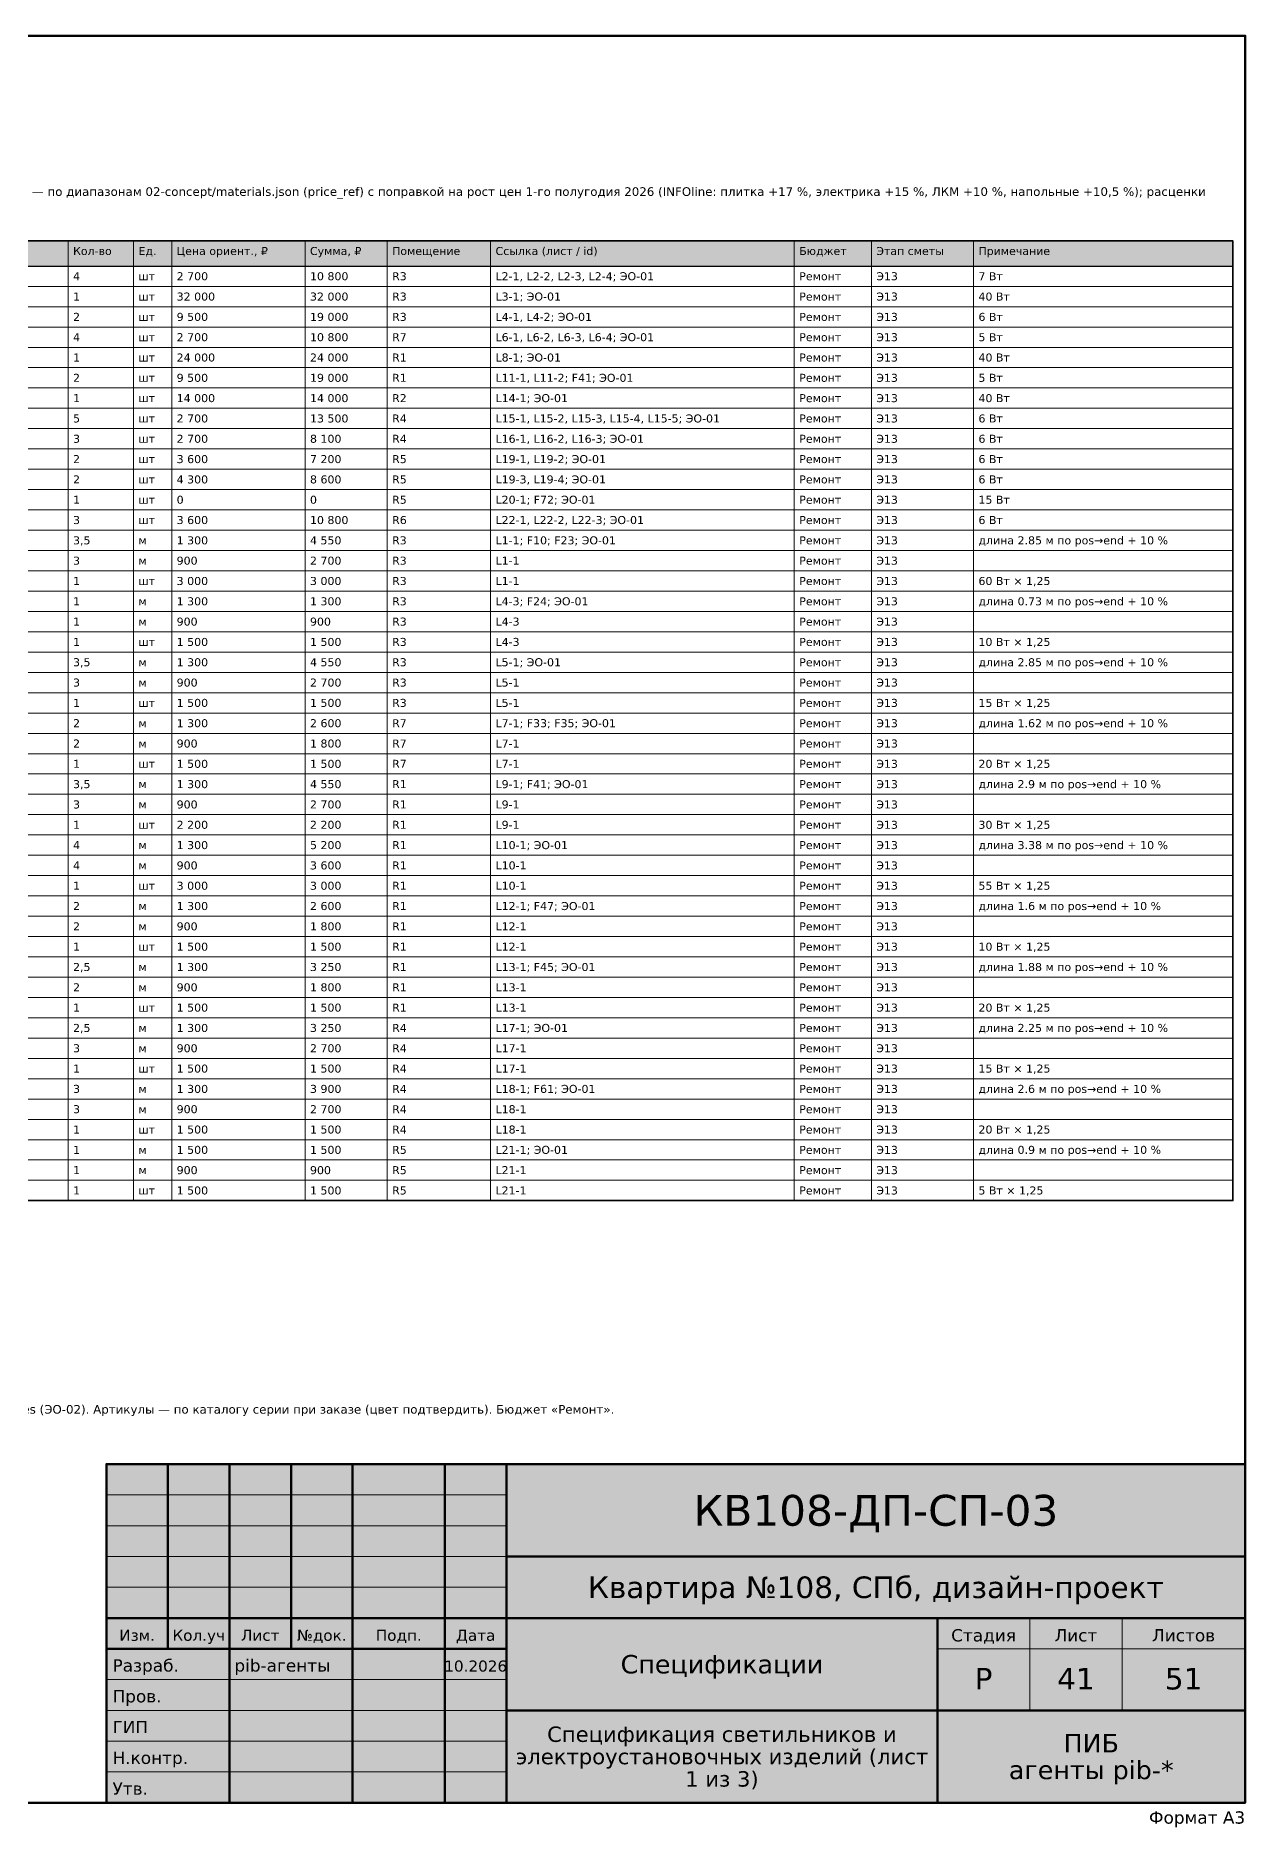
# Model space of a CAD drawing. Header units: millimetres. Extents: x 20 to 415, y 1 to 292.
# Drawn here: x 218.5 to 415, y 1 to 292 of the extents above; entities that cross this region are included whole.
import ezdxf
from ezdxf.enums import TextEntityAlignment as Align

# ---------------------------------------------------------------- set-up
doc = ezdxf.new("R2010")
doc.units = ezdxf.units.MM
doc.layers.add('FRAME', color=7, linetype='CONTINUOUS')
doc.layers.add('TEXT', color=7, linetype='CONTINUOUS')
doc.styles.add('GOST', font='DejaVuSans.ttf')

msp = doc.modelspace()

# ---------------------------------------------------------------- hatches: boundary and pattern name
at = {"layer": 'FRAME', "true_color": 0xffffff}
h = msp.add_hatch(color=7, dxfattribs=at)
h.dxf.hatch_style = 1
h.paths.add_polyline_path([(230, 5), (415, 5), (415, 60), (230, 60)])
at = {"layer": 'TEXT', "true_color": 0xe6e6e6}
h = msp.add_hatch(color=7, dxfattribs=at)
h.dxf.hatch_style = 1
h.paths.add_polyline_path([(22, 254.6), (413, 254.6), (413, 258.7), (22, 258.7)])

# ---------------------------------------------------------------- linework, layer by layer
at = {"layer": 'FRAME', "color": 7, "lineweight": 50}
for points in [[(20, 5), (415, 5), (415, 292), (20, 292)], [(230, 5), (415, 5), (415, 60), (230, 60)]]:
    msp.add_lwpolyline(points, close=True, dxfattribs=at)
for points in [[(240, 30), (240, 60)], [(250, 5), (250, 60)], [(260, 30), (260, 60)], [(270, 5), (270, 60)], [(285, 5), (285, 60)], [(295, 5), (295, 60)], [(295, 45), (415, 45)], [(230, 35), (295, 35)], [(295, 35), (415, 35)], [(365, 5), (365, 35)], [(230, 30), (295, 30)], [(295, 20), (415, 20)]]:
    msp.add_lwpolyline(points, dxfattribs=at)
at = {"layer": 'FRAME', "color": 7, "lineweight": 20}
for points in [[(230, 55), (295, 55)], [(230, 50), (295, 50)], [(230, 45), (295, 45)], [(230, 40), (295, 40)], [(380, 20), (380, 35)], [(395, 20), (395, 35)], [(365, 30), (415, 30)], [(230, 25), (295, 25)], [(230, 20), (295, 20)], [(230, 15), (295, 15)], [(230, 10), (295, 10)]]:
    msp.add_lwpolyline(points, dxfattribs=at)
at = {"layer": 'TEXT', "color": 7, "lineweight": 25}
msp.add_lwpolyline([(22, 254.6), (413, 254.6), (413, 258.7), (22, 258.7)], close=True, dxfattribs=at)
at = {"layer": 'TEXT', "color": 7, "lineweight": 35}
msp.add_lwpolyline([(22, 102.8), (413, 102.8), (413, 258.7), (22, 258.7)], close=True, dxfattribs=at)
at = {"layer": 'TEXT', "color": 7, "lineweight": 15}
for points in [[(223.79, 258.7), (223.79, 254.6)], [(234.42, 258.7), (234.42, 254.6)], [(240.62, 258.7), (240.62, 254.6)], [(262.28, 258.7), (262.28, 254.6)], [(275.62, 258.7), (275.62, 254.6)], [(292.42, 258.7), (292.42, 254.6)], [(341.76, 258.7), (341.76, 254.6)], [(354.27, 258.7), (354.27, 254.6)], [(370.87, 258.7), (370.87, 254.6)], [(413, 258.7), (413, 254.6)], [(223.79, 254.6), (223.79, 251.3)], [(234.42, 254.6), (234.42, 251.3)], [(240.62, 254.6), (240.62, 251.3)], [(262.28, 254.6), (262.28, 251.3)], [(275.62, 254.6), (275.62, 251.3)], [(292.42, 254.6), (292.42, 251.3)], [(341.76, 254.6), (341.76, 251.3)], [(354.27, 254.6), (354.27, 251.3)], [(370.87, 254.6), (370.87, 251.3)], [(413, 254.6), (413, 251.3)], [(223.79, 251.3), (223.79, 248)], [(234.42, 251.3), (234.42, 248)], [(240.62, 251.3), (240.62, 248)], [(262.28, 251.3), (262.28, 248)], [(275.62, 251.3), (275.62, 248)], [(292.42, 251.3), (292.42, 248)], [(341.76, 251.3), (341.76, 248)], [(354.27, 251.3), (354.27, 248)], [(370.87, 251.3), (370.87, 248)], [(413, 251.3), (413, 248)], [(223.79, 248), (223.79, 244.7)], [(234.42, 248), (234.42, 244.7)], [(240.62, 248), (240.62, 244.7)], [(262.28, 248), (262.28, 244.7)], [(275.62, 248), (275.62, 244.7)], [(292.42, 248), (292.42, 244.7)], [(341.76, 248), (341.76, 244.7)], [(354.27, 248), (354.27, 244.7)], [(370.87, 248), (370.87, 244.7)], [(413, 248), (413, 244.7)], [(223.79, 244.7), (223.79, 241.4)], [(234.42, 244.7), (234.42, 241.4)], [(240.62, 244.7), (240.62, 241.4)], [(262.28, 244.7), (262.28, 241.4)], [(275.62, 244.7), (275.62, 241.4)], [(292.42, 244.7), (292.42, 241.4)], [(341.76, 244.7), (341.76, 241.4)], [(354.27, 244.7), (354.27, 241.4)], [(370.87, 244.7), (370.87, 241.4)], [(413, 244.7), (413, 241.4)], [(223.79, 241.4), (223.79, 238.1)], [(234.42, 241.4), (234.42, 238.1)], [(240.62, 241.4), (240.62, 238.1)], [(262.28, 241.4), (262.28, 238.1)], [(275.62, 241.4), (275.62, 238.1)], [(292.42, 241.4), (292.42, 238.1)], [(341.76, 241.4), (341.76, 238.1)], [(354.27, 241.4), (354.27, 238.1)], [(370.87, 241.4), (370.87, 238.1)], [(413, 241.4), (413, 238.1)], [(223.79, 238.1), (223.79, 234.8)], [(234.42, 238.1), (234.42, 234.8)], [(240.62, 238.1), (240.62, 234.8)], [(262.28, 238.1), (262.28, 234.8)], [(275.62, 238.1), (275.62, 234.8)], [(292.42, 238.1), (292.42, 234.8)], [(341.76, 238.1), (341.76, 234.8)], [(354.27, 238.1), (354.27, 234.8)], [(370.87, 238.1), (370.87, 234.8)], [(413, 238.1), (413, 234.8)], [(223.79, 234.8), (223.79, 231.5)], [(234.42, 234.8), (234.42, 231.5)], [(240.62, 234.8), (240.62, 231.5)], [(262.28, 234.8), (262.28, 231.5)], [(275.62, 234.8), (275.62, 231.5)], [(292.42, 234.8), (292.42, 231.5)], [(341.76, 234.8), (341.76, 231.5)], [(354.27, 234.8), (354.27, 231.5)], [(370.87, 234.8), (370.87, 231.5)], [(413, 234.8), (413, 231.5)], [(223.79, 231.5), (223.79, 228.2)], [(234.42, 231.5), (234.42, 228.2)], [(240.62, 231.5), (240.62, 228.2)], [(262.28, 231.5), (262.28, 228.2)], [(275.62, 231.5), (275.62, 228.2)], [(292.42, 231.5), (292.42, 228.2)], [(341.76, 231.5), (341.76, 228.2)], [(354.27, 231.5), (354.27, 228.2)], [(370.87, 231.5), (370.87, 228.2)], [(413, 231.5), (413, 228.2)], [(223.79, 228.2), (223.79, 224.9)], [(234.42, 228.2), (234.42, 224.9)], [(240.62, 228.2), (240.62, 224.9)], [(262.28, 228.2), (262.28, 224.9)], [(275.62, 228.2), (275.62, 224.9)], [(292.42, 228.2), (292.42, 224.9)], [(341.76, 228.2), (341.76, 224.9)], [(354.27, 228.2), (354.27, 224.9)], [(370.87, 228.2), (370.87, 224.9)], [(413, 228.2), (413, 224.9)], [(223.79, 224.9), (223.79, 221.6)], [(234.42, 224.9), (234.42, 221.6)], [(240.62, 224.9), (240.62, 221.6)], [(262.28, 224.9), (262.28, 221.6)], [(275.62, 224.9), (275.62, 221.6)], [(292.42, 224.9), (292.42, 221.6)], [(341.76, 224.9), (341.76, 221.6)], [(354.27, 224.9), (354.27, 221.6)], [(370.87, 224.9), (370.87, 221.6)], [(413, 224.9), (413, 221.6)], [(223.79, 221.6), (223.79, 218.3)], [(234.42, 221.6), (234.42, 218.3)], [(240.62, 221.6), (240.62, 218.3)], [(262.28, 221.6), (262.28, 218.3)], [(275.62, 221.6), (275.62, 218.3)], [(292.42, 221.6), (292.42, 218.3)], [(341.76, 221.6), (341.76, 218.3)], [(354.27, 221.6), (354.27, 218.3)], [(370.87, 221.6), (370.87, 218.3)], [(413, 221.6), (413, 218.3)], [(223.79, 218.3), (223.79, 215)], [(234.42, 218.3), (234.42, 215)], [(240.62, 218.3), (240.62, 215)], [(262.28, 218.3), (262.28, 215)], [(275.62, 218.3), (275.62, 215)], [(292.42, 218.3), (292.42, 215)], [(341.76, 218.3), (341.76, 215)], [(354.27, 218.3), (354.27, 215)], [(370.87, 218.3), (370.87, 215)], [(413, 218.3), (413, 215)], [(223.79, 215), (223.79, 211.7)], [(234.42, 215), (234.42, 211.7)], [(240.62, 215), (240.62, 211.7)], [(262.28, 215), (262.28, 211.7)], [(275.62, 215), (275.62, 211.7)], [(292.42, 215), (292.42, 211.7)], [(341.76, 215), (341.76, 211.7)], [(354.27, 215), (354.27, 211.7)], [(370.87, 215), (370.87, 211.7)], [(413, 215), (413, 211.7)], [(223.79, 211.7), (223.79, 208.4)], [(234.42, 211.7), (234.42, 208.4)], [(240.62, 211.7), (240.62, 208.4)], [(262.28, 211.7), (262.28, 208.4)], [(275.62, 211.7), (275.62, 208.4)], [(292.42, 211.7), (292.42, 208.4)], [(341.76, 211.7), (341.76, 208.4)], [(354.27, 211.7), (354.27, 208.4)], [(370.87, 211.7), (370.87, 208.4)], [(413, 211.7), (413, 208.4)], [(223.79, 208.4), (223.79, 205.1)], [(234.42, 208.4), (234.42, 205.1)], [(240.62, 208.4), (240.62, 205.1)], [(262.28, 208.4), (262.28, 205.1)], [(275.62, 208.4), (275.62, 205.1)], [(292.42, 208.4), (292.42, 205.1)], [(341.76, 208.4), (341.76, 205.1)], [(354.27, 208.4), (354.27, 205.1)], [(370.87, 208.4), (370.87, 205.1)], [(413, 208.4), (413, 205.1)], [(223.79, 205.1), (223.79, 201.8)], [(234.42, 205.1), (234.42, 201.8)], [(240.62, 205.1), (240.62, 201.8)], [(262.28, 205.1), (262.28, 201.8)], [(275.62, 205.1), (275.62, 201.8)], [(292.42, 205.1), (292.42, 201.8)], [(341.76, 205.1), (341.76, 201.8)], [(354.27, 205.1), (354.27, 201.8)], [(370.87, 205.1), (370.87, 201.8)], [(413, 205.1), (413, 201.8)], [(223.79, 201.8), (223.79, 198.5)], [(234.42, 201.8), (234.42, 198.5)], [(240.62, 201.8), (240.62, 198.5)], [(262.28, 201.8), (262.28, 198.5)], [(275.62, 201.8), (275.62, 198.5)], [(292.42, 201.8), (292.42, 198.5)], [(341.76, 201.8), (341.76, 198.5)], [(354.27, 201.8), (354.27, 198.5)], [(370.87, 201.8), (370.87, 198.5)], [(413, 201.8), (413, 198.5)], [(223.79, 198.5), (223.79, 195.2)], [(234.42, 198.5), (234.42, 195.2)], [(240.62, 198.5), (240.62, 195.2)], [(262.28, 198.5), (262.28, 195.2)], [(275.62, 198.5), (275.62, 195.2)], [(292.42, 198.5), (292.42, 195.2)], [(341.76, 198.5), (341.76, 195.2)], [(354.27, 198.5), (354.27, 195.2)], [(370.87, 198.5), (370.87, 195.2)], [(413, 198.5), (413, 195.2)], [(223.79, 195.2), (223.79, 191.9)], [(234.42, 195.2), (234.42, 191.9)], [(240.62, 195.2), (240.62, 191.9)], [(262.28, 195.2), (262.28, 191.9)], [(275.62, 195.2), (275.62, 191.9)], [(292.42, 195.2), (292.42, 191.9)], [(341.76, 195.2), (341.76, 191.9)], [(354.27, 195.2), (354.27, 191.9)], [(370.87, 195.2), (370.87, 191.9)], [(413, 195.2), (413, 191.9)], [(223.79, 191.9), (223.79, 188.6)], [(234.42, 191.9), (234.42, 188.6)], [(240.62, 191.9), (240.62, 188.6)], [(262.28, 191.9), (262.28, 188.6)], [(275.62, 191.9), (275.62, 188.6)], [(292.42, 191.9), (292.42, 188.6)], [(341.76, 191.9), (341.76, 188.6)], [(354.27, 191.9), (354.27, 188.6)], [(370.87, 191.9), (370.87, 188.6)], [(413, 191.9), (413, 188.6)], [(223.79, 188.6), (223.79, 185.3)], [(234.42, 188.6), (234.42, 185.3)], [(240.62, 188.6), (240.62, 185.3)], [(262.28, 188.6), (262.28, 185.3)], [(275.62, 188.6), (275.62, 185.3)], [(292.42, 188.6), (292.42, 185.3)], [(341.76, 188.6), (341.76, 185.3)], [(354.27, 188.6), (354.27, 185.3)], [(370.87, 188.6), (370.87, 185.3)], [(413, 188.6), (413, 185.3)], [(223.79, 185.3), (223.79, 182)], [(234.42, 185.3), (234.42, 182)], [(240.62, 185.3), (240.62, 182)], [(262.28, 185.3), (262.28, 182)], [(275.62, 185.3), (275.62, 182)], [(292.42, 185.3), (292.42, 182)], [(341.76, 185.3), (341.76, 182)], [(354.27, 185.3), (354.27, 182)], [(370.87, 185.3), (370.87, 182)], [(413, 185.3), (413, 182)], [(223.79, 182), (223.79, 178.7)], [(234.42, 182), (234.42, 178.7)], [(240.62, 182), (240.62, 178.7)], [(262.28, 182), (262.28, 178.7)], [(275.62, 182), (275.62, 178.7)], [(292.42, 182), (292.42, 178.7)], [(341.76, 182), (341.76, 178.7)], [(354.27, 182), (354.27, 178.7)], [(370.87, 182), (370.87, 178.7)], [(413, 182), (413, 178.7)], [(223.79, 178.7), (223.79, 175.4)], [(234.42, 178.7), (234.42, 175.4)], [(240.62, 178.7), (240.62, 175.4)], [(262.28, 178.7), (262.28, 175.4)], [(275.62, 178.7), (275.62, 175.4)], [(292.42, 178.7), (292.42, 175.4)], [(341.76, 178.7), (341.76, 175.4)], [(354.27, 178.7), (354.27, 175.4)], [(370.87, 178.7), (370.87, 175.4)], [(413, 178.7), (413, 175.4)], [(223.79, 175.4), (223.79, 172.1)], [(234.42, 175.4), (234.42, 172.1)], [(240.62, 175.4), (240.62, 172.1)], [(262.28, 175.4), (262.28, 172.1)], [(275.62, 175.4), (275.62, 172.1)], [(292.42, 175.4), (292.42, 172.1)], [(341.76, 175.4), (341.76, 172.1)], [(354.27, 175.4), (354.27, 172.1)], [(370.87, 175.4), (370.87, 172.1)], [(413, 175.4), (413, 172.1)], [(223.79, 172.1), (223.79, 168.8)], [(234.42, 172.1), (234.42, 168.8)], [(240.62, 172.1), (240.62, 168.8)], [(262.28, 172.1), (262.28, 168.8)], [(275.62, 172.1), (275.62, 168.8)], [(292.42, 172.1), (292.42, 168.8)], [(341.76, 172.1), (341.76, 168.8)], [(354.27, 172.1), (354.27, 168.8)], [(370.87, 172.1), (370.87, 168.8)], [(413, 172.1), (413, 168.8)], [(223.79, 168.8), (223.79, 165.5)], [(234.42, 168.8), (234.42, 165.5)], [(240.62, 168.8), (240.62, 165.5)], [(262.28, 168.8), (262.28, 165.5)], [(275.62, 168.8), (275.62, 165.5)], [(292.42, 168.8), (292.42, 165.5)], [(341.76, 168.8), (341.76, 165.5)], [(354.27, 168.8), (354.27, 165.5)], [(370.87, 168.8), (370.87, 165.5)], [(413, 168.8), (413, 165.5)], [(223.79, 165.5), (223.79, 162.2)], [(234.42, 165.5), (234.42, 162.2)], [(240.62, 165.5), (240.62, 162.2)], [(262.28, 165.5), (262.28, 162.2)], [(275.62, 165.5), (275.62, 162.2)], [(292.42, 165.5), (292.42, 162.2)], [(341.76, 165.5), (341.76, 162.2)], [(354.27, 165.5), (354.27, 162.2)], [(370.87, 165.5), (370.87, 162.2)], [(413, 165.5), (413, 162.2)], [(223.79, 162.2), (223.79, 158.9)], [(234.42, 162.2), (234.42, 158.9)], [(240.62, 162.2), (240.62, 158.9)], [(262.28, 162.2), (262.28, 158.9)], [(275.62, 162.2), (275.62, 158.9)], [(292.42, 162.2), (292.42, 158.9)], [(341.76, 162.2), (341.76, 158.9)], [(354.27, 162.2), (354.27, 158.9)], [(370.87, 162.2), (370.87, 158.9)], [(413, 162.2), (413, 158.9)], [(223.79, 158.9), (223.79, 155.6)], [(234.42, 158.9), (234.42, 155.6)], [(240.62, 158.9), (240.62, 155.6)], [(262.28, 158.9), (262.28, 155.6)], [(275.62, 158.9), (275.62, 155.6)], [(292.42, 158.9), (292.42, 155.6)], [(341.76, 158.9), (341.76, 155.6)], [(354.27, 158.9), (354.27, 155.6)], [(370.87, 158.9), (370.87, 155.6)], [(413, 158.9), (413, 155.6)], [(223.79, 155.6), (223.79, 152.3)], [(234.42, 155.6), (234.42, 152.3)], [(240.62, 155.6), (240.62, 152.3)], [(262.28, 155.6), (262.28, 152.3)], [(275.62, 155.6), (275.62, 152.3)], [(292.42, 155.6), (292.42, 152.3)], [(341.76, 155.6), (341.76, 152.3)], [(354.27, 155.6), (354.27, 152.3)], [(370.87, 155.6), (370.87, 152.3)], [(413, 155.6), (413, 152.3)], [(223.79, 152.3), (223.79, 149)], [(234.42, 152.3), (234.42, 149)], [(240.62, 152.3), (240.62, 149)], [(262.28, 152.3), (262.28, 149)], [(275.62, 152.3), (275.62, 149)], [(292.42, 152.3), (292.42, 149)], [(341.76, 152.3), (341.76, 149)], [(354.27, 152.3), (354.27, 149)], [(370.87, 152.3), (370.87, 149)], [(413, 152.3), (413, 149)], [(223.79, 149), (223.79, 145.7)], [(234.42, 149), (234.42, 145.7)], [(240.62, 149), (240.62, 145.7)], [(262.28, 149), (262.28, 145.7)], [(275.62, 149), (275.62, 145.7)], [(292.42, 149), (292.42, 145.7)], [(341.76, 149), (341.76, 145.7)], [(354.27, 149), (354.27, 145.7)], [(370.87, 149), (370.87, 145.7)], [(413, 149), (413, 145.7)], [(223.79, 145.7), (223.79, 142.4)], [(234.42, 145.7), (234.42, 142.4)], [(240.62, 145.7), (240.62, 142.4)], [(262.28, 145.7), (262.28, 142.4)], [(275.62, 145.7), (275.62, 142.4)], [(292.42, 145.7), (292.42, 142.4)], [(341.76, 145.7), (341.76, 142.4)], [(354.27, 145.7), (354.27, 142.4)], [(370.87, 145.7), (370.87, 142.4)], [(413, 145.7), (413, 142.4)], [(223.79, 142.4), (223.79, 139.1)], [(234.42, 142.4), (234.42, 139.1)], [(240.62, 142.4), (240.62, 139.1)], [(262.28, 142.4), (262.28, 139.1)], [(275.62, 142.4), (275.62, 139.1)], [(292.42, 142.4), (292.42, 139.1)], [(341.76, 142.4), (341.76, 139.1)], [(354.27, 142.4), (354.27, 139.1)], [(370.87, 142.4), (370.87, 139.1)], [(413, 142.4), (413, 139.1)], [(223.79, 139.1), (223.79, 135.8)], [(234.42, 139.1), (234.42, 135.8)], [(240.62, 139.1), (240.62, 135.8)], [(262.28, 139.1), (262.28, 135.8)], [(275.62, 139.1), (275.62, 135.8)], [(292.42, 139.1), (292.42, 135.8)], [(341.76, 139.1), (341.76, 135.8)], [(354.27, 139.1), (354.27, 135.8)], [(370.87, 139.1), (370.87, 135.8)], [(413, 139.1), (413, 135.8)], [(223.79, 135.8), (223.79, 132.5)], [(234.42, 135.8), (234.42, 132.5)], [(240.62, 135.8), (240.62, 132.5)], [(262.28, 135.8), (262.28, 132.5)], [(275.62, 135.8), (275.62, 132.5)], [(292.42, 135.8), (292.42, 132.5)], [(341.76, 135.8), (341.76, 132.5)], [(354.27, 135.8), (354.27, 132.5)], [(370.87, 135.8), (370.87, 132.5)], [(413, 135.8), (413, 132.5)], [(223.79, 132.5), (223.79, 129.2)], [(234.42, 132.5), (234.42, 129.2)], [(240.62, 132.5), (240.62, 129.2)], [(262.28, 132.5), (262.28, 129.2)], [(275.62, 132.5), (275.62, 129.2)], [(292.42, 132.5), (292.42, 129.2)], [(341.76, 132.5), (341.76, 129.2)], [(354.27, 132.5), (354.27, 129.2)], [(370.87, 132.5), (370.87, 129.2)], [(413, 132.5), (413, 129.2)], [(223.79, 129.2), (223.79, 125.9)], [(234.42, 129.2), (234.42, 125.9)], [(240.62, 129.2), (240.62, 125.9)], [(262.28, 129.2), (262.28, 125.9)], [(275.62, 129.2), (275.62, 125.9)], [(292.42, 129.2), (292.42, 125.9)], [(341.76, 129.2), (341.76, 125.9)], [(354.27, 129.2), (354.27, 125.9)], [(370.87, 129.2), (370.87, 125.9)], [(413, 129.2), (413, 125.9)], [(223.79, 125.9), (223.79, 122.6)], [(234.42, 125.9), (234.42, 122.6)], [(240.62, 125.9), (240.62, 122.6)], [(262.28, 125.9), (262.28, 122.6)], [(275.62, 125.9), (275.62, 122.6)], [(292.42, 125.9), (292.42, 122.6)], [(341.76, 125.9), (341.76, 122.6)], [(354.27, 125.9), (354.27, 122.6)], [(370.87, 125.9), (370.87, 122.6)], [(413, 125.9), (413, 122.6)], [(223.79, 122.6), (223.79, 119.3)], [(234.42, 122.6), (234.42, 119.3)], [(240.62, 122.6), (240.62, 119.3)], [(262.28, 122.6), (262.28, 119.3)], [(275.62, 122.6), (275.62, 119.3)], [(292.42, 122.6), (292.42, 119.3)], [(341.76, 122.6), (341.76, 119.3)], [(354.27, 122.6), (354.27, 119.3)], [(370.87, 122.6), (370.87, 119.3)], [(413, 122.6), (413, 119.3)], [(223.79, 119.3), (223.79, 116)], [(234.42, 119.3), (234.42, 116)], [(240.62, 119.3), (240.62, 116)], [(262.28, 119.3), (262.28, 116)], [(275.62, 119.3), (275.62, 116)], [(292.42, 119.3), (292.42, 116)], [(341.76, 119.3), (341.76, 116)], [(354.27, 119.3), (354.27, 116)], [(370.87, 119.3), (370.87, 116)], [(413, 119.3), (413, 116)], [(223.79, 116), (223.79, 112.7)], [(234.42, 116), (234.42, 112.7)], [(240.62, 116), (240.62, 112.7)], [(262.28, 116), (262.28, 112.7)], [(275.62, 116), (275.62, 112.7)], [(292.42, 116), (292.42, 112.7)], [(341.76, 116), (341.76, 112.7)], [(354.27, 116), (354.27, 112.7)], [(370.87, 116), (370.87, 112.7)], [(413, 116), (413, 112.7)], [(223.79, 112.7), (223.79, 109.4)], [(234.42, 112.7), (234.42, 109.4)], [(240.62, 112.7), (240.62, 109.4)], [(262.28, 112.7), (262.28, 109.4)], [(275.62, 112.7), (275.62, 109.4)], [(292.42, 112.7), (292.42, 109.4)], [(341.76, 112.7), (341.76, 109.4)], [(354.27, 112.7), (354.27, 109.4)], [(370.87, 112.7), (370.87, 109.4)], [(413, 112.7), (413, 109.4)], [(223.79, 109.4), (223.79, 106.1)], [(234.42, 109.4), (234.42, 106.1)], [(240.62, 109.4), (240.62, 106.1)], [(262.28, 109.4), (262.28, 106.1)], [(275.62, 109.4), (275.62, 106.1)], [(292.42, 109.4), (292.42, 106.1)], [(341.76, 109.4), (341.76, 106.1)], [(354.27, 109.4), (354.27, 106.1)], [(370.87, 109.4), (370.87, 106.1)], [(413, 109.4), (413, 106.1)], [(223.79, 106.1), (223.79, 102.8)], [(234.42, 106.1), (234.42, 102.8)], [(240.62, 106.1), (240.62, 102.8)], [(262.28, 106.1), (262.28, 102.8)], [(275.62, 106.1), (275.62, 102.8)], [(292.42, 106.1), (292.42, 102.8)], [(341.76, 106.1), (341.76, 102.8)], [(354.27, 106.1), (354.27, 102.8)], [(370.87, 106.1), (370.87, 102.8)], [(413, 106.1), (413, 102.8)]]:
    msp.add_lwpolyline(points, dxfattribs=at)
for points in [[(22, 251.3), (413, 251.3), (413, 254.6), (22, 254.6)], [(22, 248), (413, 248), (413, 251.3), (22, 251.3)], [(22, 244.7), (413, 244.7), (413, 248), (22, 248)], [(22, 241.4), (413, 241.4), (413, 244.7), (22, 244.7)], [(22, 238.1), (413, 238.1), (413, 241.4), (22, 241.4)], [(22, 234.8), (413, 234.8), (413, 238.1), (22, 238.1)], [(22, 231.5), (413, 231.5), (413, 234.8), (22, 234.8)], [(22, 228.2), (413, 228.2), (413, 231.5), (22, 231.5)], [(22, 224.9), (413, 224.9), (413, 228.2), (22, 228.2)], [(22, 221.6), (413, 221.6), (413, 224.9), (22, 224.9)], [(22, 218.3), (413, 218.3), (413, 221.6), (22, 221.6)], [(22, 215), (413, 215), (413, 218.3), (22, 218.3)], [(22, 211.7), (413, 211.7), (413, 215), (22, 215)], [(22, 208.4), (413, 208.4), (413, 211.7), (22, 211.7)], [(22, 205.1), (413, 205.1), (413, 208.4), (22, 208.4)], [(22, 201.8), (413, 201.8), (413, 205.1), (22, 205.1)], [(22, 198.5), (413, 198.5), (413, 201.8), (22, 201.8)], [(22, 195.2), (413, 195.2), (413, 198.5), (22, 198.5)], [(22, 191.9), (413, 191.9), (413, 195.2), (22, 195.2)], [(22, 188.6), (413, 188.6), (413, 191.9), (22, 191.9)], [(22, 185.3), (413, 185.3), (413, 188.6), (22, 188.6)], [(22, 182), (413, 182), (413, 185.3), (22, 185.3)], [(22, 178.7), (413, 178.7), (413, 182), (22, 182)], [(22, 175.4), (413, 175.4), (413, 178.7), (22, 178.7)], [(22, 172.1), (413, 172.1), (413, 175.4), (22, 175.4)], [(22, 168.8), (413, 168.8), (413, 172.1), (22, 172.1)], [(22, 165.5), (413, 165.5), (413, 168.8), (22, 168.8)], [(22, 162.2), (413, 162.2), (413, 165.5), (22, 165.5)], [(22, 158.9), (413, 158.9), (413, 162.2), (22, 162.2)], [(22, 155.6), (413, 155.6), (413, 158.9), (22, 158.9)], [(22, 152.3), (413, 152.3), (413, 155.6), (22, 155.6)], [(22, 149), (413, 149), (413, 152.3), (22, 152.3)], [(22, 145.7), (413, 145.7), (413, 149), (22, 149)], [(22, 142.4), (413, 142.4), (413, 145.7), (22, 145.7)], [(22, 139.1), (413, 139.1), (413, 142.4), (22, 142.4)], [(22, 135.8), (413, 135.8), (413, 139.1), (22, 139.1)], [(22, 132.5), (413, 132.5), (413, 135.8), (22, 135.8)], [(22, 129.2), (413, 129.2), (413, 132.5), (22, 132.5)], [(22, 125.9), (413, 125.9), (413, 129.2), (22, 129.2)], [(22, 122.6), (413, 122.6), (413, 125.9), (22, 125.9)], [(22, 119.3), (413, 119.3), (413, 122.6), (22, 122.6)], [(22, 116), (413, 116), (413, 119.3), (22, 119.3)], [(22, 112.7), (413, 112.7), (413, 116), (22, 116)], [(22, 109.4), (413, 109.4), (413, 112.7), (22, 112.7)], [(22, 106.1), (413, 106.1), (413, 109.4), (22, 109.4)], [(22, 102.8), (413, 102.8), (413, 106.1), (22, 106.1)]]:
    msp.add_lwpolyline(points, close=True, dxfattribs=at)

# ---------------------------------------------------------------- texts
at = {"layer": 'FRAME', "color": 7, "style": 'GOST'}
for s, height, p in [('КВ108-ДП-СП-03', 5, (355, 50)), ('Квартира №108, СПб, дизайн-проект', 3.5, (355, 38.25)), ('Изм.', 1.8, (235, 31.3)), ('Кол.уч', 1.8, (245, 31.3)), ('Лист', 1.8, (255, 31.3)), ('№док.', 1.8, (265, 31.3)), ('Подп.', 1.8, (277.5, 31.3)), ('Дата', 1.8, (290, 31.3)), ('Стадия', 2, (372.5, 31.2)), ('Лист', 2, (387.5, 31.2)), ('Листов', 2, (405, 31.2)), ('10.2026', 1.8, (290, 26.3)), ('Спецификации', 3, (330, 26)), ('Р', 3.5, (372.5, 23.4)), ('41', 3.5, (387.5, 23.4)), ('51', 3.5, (405, 23.4)), ('Спецификация светильников и', 2.5, (330, 14.88)), ('ПИБ', 3, (390, 13.18)), ('электроустановочных изделий (лист', 2.5, (330, 11.25)), ('агенты pib-*', 3, (390, 8.83)), ('1 из 3)', 2.5, (330, 7.62))]:
    msp.add_text(s, height=height, dxfattribs=at).set_placement(p, align=Align.CENTER)
for s, p in [('Разраб.', (231, 26.3)), ('pib-агенты', (250.8, 26.3)), ('Пров.', (231, 21.3)), ('ГИП', (231, 16.3)), ('Н.контр.', (231, 11.3)), ('Утв.', (231, 6.3))]:
    msp.add_text(s, height=2, dxfattribs=at).set_placement(p)
msp.add_text('Формат A3', height=2, dxfattribs=at).set_placement((415, 1.6), align=Align.RIGHT)
at = {"layer": 'TEXT', "color": 7, "style": 'GOST'}
for s, height, p in [('Цены — ориентировочные для Санкт-Петербурга на 10.2026 (средний сегмент, розница/подрядчики), не являются офертой и подлежат проверке у поставщиков перед закупкой. Материалы — по диапазонам 02-concept/materials.json (price_ref) с поправкой на рост цен 1-го полугодия 2026 (INFOline: плитка +17 %, электрика +15 %, ЛКМ +10 %, напольные +10,5 %); расценки', 1.4, (22, 266)), ('Кол-во', 1.3, (224.59, 256.4)), ('Ед.', 1.3, (235.22, 256.4)), ('Цена ориент., ₽', 1.3, (241.42, 256.4)), ('Сумма, ₽', 1.3, (263.08, 256.4)), ('Помещение', 1.3, (276.42, 256.4)), ('Ссылка (лист / id)', 1.3, (293.22, 256.4)), ('Бюджет', 1.3, (342.56, 256.4)), ('Этап сметы', 1.3, (355.07, 256.4)), ('Примечание', 1.3, (371.67, 256.4)), ('4', 1.3, (224.59, 252.3)), ('шт', 1.3, (235.22, 252.3)), ('2 700', 1.3, (241.42, 252.3)), ('10 800', 1.3, (263.08, 252.3)), ('R3', 1.3, (276.42, 252.3)), ('L2-1, L2-2, L2-3, L2-4; ЭО-01', 1.3, (293.22, 252.3)), ('Ремонт', 1.3, (342.56, 252.3)), ('Э13', 1.3, (355.07, 252.3)), ('7 Вт', 1.3, (371.67, 252.3)), ('1', 1.3, (224.59, 249)), ('32 000', 1.3, (241.42, 249)), ('32 000', 1.3, (263.08, 249)), ('R3', 1.3, (276.42, 249)), ('L3-1; ЭО-01', 1.3, (293.22, 249)), ('Ремонт', 1.3, (342.56, 249)), ('Э13', 1.3, (355.07, 249)), ('40 Вт', 1.3, (371.67, 249)), ('шт', 1.3, (235.22, 249)), ('2', 1.3, (224.59, 245.7)), ('шт', 1.3, (235.22, 245.7)), ('9 500', 1.3, (241.42, 245.7)), ('19 000', 1.3, (263.08, 245.7)), ('R3', 1.3, (276.42, 245.7)), ('L4-1, L4-2; ЭО-01', 1.3, (293.22, 245.7)), ('Ремонт', 1.3, (342.56, 245.7)), ('Э13', 1.3, (355.07, 245.7)), ('6 Вт', 1.3, (371.67, 245.7)), ('4', 1.3, (224.59, 242.4)), ('шт', 1.3, (235.22, 242.4)), ('2 700', 1.3, (241.42, 242.4)), ('10 800', 1.3, (263.08, 242.4)), ('R7', 1.3, (276.42, 242.4)), ('L6-1, L6-2, L6-3, L6-4; ЭО-01', 1.3, (293.22, 242.4)), ('Ремонт', 1.3, (342.56, 242.4)), ('Э13', 1.3, (355.07, 242.4)), ('5 Вт', 1.3, (371.67, 242.4)), ('1', 1.3, (224.59, 239.1)), ('шт', 1.3, (235.22, 239.1)), ('24 000', 1.3, (241.42, 239.1)), ('24 000', 1.3, (263.08, 239.1)), ('R1', 1.3, (276.42, 239.1)), ('L8-1; ЭО-01', 1.3, (293.22, 239.1)), ('Ремонт', 1.3, (342.56, 239.1)), ('Э13', 1.3, (355.07, 239.1)), ('40 Вт', 1.3, (371.67, 239.1)), ('2', 1.3, (224.59, 235.8)), ('шт', 1.3, (235.22, 235.8)), ('9 500', 1.3, (241.42, 235.8)), ('19 000', 1.3, (263.08, 235.8)), ('R1', 1.3, (276.42, 235.8)), ('L11-1, L11-2; F41; ЭО-01', 1.3, (293.22, 235.8)), ('Ремонт', 1.3, (342.56, 235.8)), ('Э13', 1.3, (355.07, 235.8)), ('5 Вт', 1.3, (371.67, 235.8)), ('1', 1.3, (224.59, 232.5)), ('шт', 1.3, (235.22, 232.5)), ('14 000', 1.3, (241.42, 232.5)), ('14 000', 1.3, (263.08, 232.5)), ('R2', 1.3, (276.42, 232.5)), ('L14-1; ЭО-01', 1.3, (293.22, 232.5)), ('Ремонт', 1.3, (342.56, 232.5)), ('Э13', 1.3, (355.07, 232.5)), ('40 Вт', 1.3, (371.67, 232.5)), ('5', 1.3, (224.59, 229.2)), ('шт', 1.3, (235.22, 229.2)), ('2 700', 1.3, (241.42, 229.2)), ('13 500', 1.3, (263.08, 229.2)), ('R4', 1.3, (276.42, 229.2)), ('L15-1, L15-2, L15-3, L15-4, L15-5; ЭО-01', 1.3, (293.22, 229.2)), ('Ремонт', 1.3, (342.56, 229.2)), ('Э13', 1.3, (355.07, 229.2)), ('6 Вт', 1.3, (371.67, 229.2)), ('3', 1.3, (224.59, 225.9)), ('2 700', 1.3, (241.42, 225.9)), ('8 100', 1.3, (263.08, 225.9)), ('R4', 1.3, (276.42, 225.9)), ('L16-1, L16-2, L16-3; ЭО-01', 1.3, (293.22, 225.9)), ('Ремонт', 1.3, (342.56, 225.9)), ('Э13', 1.3, (355.07, 225.9)), ('6 Вт', 1.3, (371.67, 225.9)), ('шт', 1.3, (235.22, 225.9)), ('2', 1.3, (224.59, 222.6)), ('шт', 1.3, (235.22, 222.6)), ('3 600', 1.3, (241.42, 222.6)), ('7 200', 1.3, (263.08, 222.6)), ('R5', 1.3, (276.42, 222.6)), ('L19-1, L19-2; ЭО-01', 1.3, (293.22, 222.6)), ('Ремонт', 1.3, (342.56, 222.6)), ('Э13', 1.3, (355.07, 222.6)), ('6 Вт', 1.3, (371.67, 222.6)), ('2', 1.3, (224.59, 219.3)), ('шт', 1.3, (235.22, 219.3)), ('4 300', 1.3, (241.42, 219.3)), ('8 600', 1.3, (263.08, 219.3)), ('R5', 1.3, (276.42, 219.3)), ('L19-3, L19-4; ЭО-01', 1.3, (293.22, 219.3)), ('Ремонт', 1.3, (342.56, 219.3)), ('Э13', 1.3, (355.07, 219.3)), ('6 Вт', 1.3, (371.67, 219.3)), ('1', 1.3, (224.59, 216)), ('шт', 1.3, (235.22, 216)), ('0', 1.3, (241.42, 216)), ('0', 1.3, (263.08, 216)), ('R5', 1.3, (276.42, 216)), ('L20-1; F72; ЭО-01', 1.3, (293.22, 216)), ('Ремонт', 1.3, (342.56, 216)), ('Э13', 1.3, (355.07, 216)), ('15 Вт', 1.3, (371.67, 216)), ('3', 1.3, (224.59, 212.7)), ('шт', 1.3, (235.22, 212.7)), ('3 600', 1.3, (241.42, 212.7)), ('10 800', 1.3, (263.08, 212.7)), ('R6', 1.3, (276.42, 212.7)), ('L22-1, L22-2, L22-3; ЭО-01', 1.3, (293.22, 212.7)), ('Ремонт', 1.3, (342.56, 212.7)), ('Э13', 1.3, (355.07, 212.7)), ('6 Вт', 1.3, (371.67, 212.7)), ('3,5', 1.3, (224.59, 209.4)), ('м', 1.3, (235.22, 209.4)), ('1 300', 1.3, (241.42, 209.4)), ('4 550', 1.3, (263.08, 209.4)), ('R3', 1.3, (276.42, 209.4)), ('L1-1; F10; F23; ЭО-01', 1.3, (293.22, 209.4)), ('Ремонт', 1.3, (342.56, 209.4)), ('Э13', 1.3, (355.07, 209.4)), ('длина 2.85 м по pos→end + 10 %', 1.3, (371.67, 209.4)), ('3', 1.3, (224.59, 206.1)), ('м', 1.3, (235.22, 206.1)), ('900', 1.3, (241.42, 206.1)), ('2 700', 1.3, (263.08, 206.1)), ('R3', 1.3, (276.42, 206.1)), ('L1-1', 1.3, (293.22, 206.1)), ('Ремонт', 1.3, (342.56, 206.1)), ('Э13', 1.3, (355.07, 206.1)), ('1', 1.3, (224.59, 202.8)), ('шт', 1.3, (235.22, 202.8)), ('3 000', 1.3, (241.42, 202.8)), ('3 000', 1.3, (263.08, 202.8)), ('R3', 1.3, (276.42, 202.8)), ('L1-1', 1.3, (293.22, 202.8)), ('Ремонт', 1.3, (342.56, 202.8)), ('Э13', 1.3, (355.07, 202.8)), ('60 Вт × 1,25', 1.3, (371.67, 202.8)), ('1', 1.3, (224.59, 199.5)), ('1 300', 1.3, (241.42, 199.5)), ('1 300', 1.3, (263.08, 199.5)), ('R3', 1.3, (276.42, 199.5)), ('L4-3; F24; ЭО-01', 1.3, (293.22, 199.5)), ('Ремонт', 1.3, (342.56, 199.5)), ('Э13', 1.3, (355.07, 199.5)), ('длина 0.73 м по pos→end + 10 %', 1.3, (371.67, 199.5)), ('м', 1.3, (235.22, 199.5)), ('1', 1.3, (224.59, 196.2)), ('м', 1.3, (235.22, 196.2)), ('900', 1.3, (241.42, 196.2)), ('900', 1.3, (263.08, 196.2)), ('R3', 1.3, (276.42, 196.2)), ('L4-3', 1.3, (293.22, 196.2)), ('Ремонт', 1.3, (342.56, 196.2)), ('Э13', 1.3, (355.07, 196.2)), ('1', 1.3, (224.59, 192.9)), ('шт', 1.3, (235.22, 192.9)), ('1 500', 1.3, (241.42, 192.9)), ('1 500', 1.3, (263.08, 192.9)), ('R3', 1.3, (276.42, 192.9)), ('L4-3', 1.3, (293.22, 192.9)), ('Ремонт', 1.3, (342.56, 192.9)), ('Э13', 1.3, (355.07, 192.9)), ('10 Вт × 1,25', 1.3, (371.67, 192.9)), ('3,5', 1.3, (224.59, 189.6)), ('м', 1.3, (235.22, 189.6)), ('1 300', 1.3, (241.42, 189.6)), ('4 550', 1.3, (263.08, 189.6)), ('R3', 1.3, (276.42, 189.6)), ('L5-1; ЭО-01', 1.3, (293.22, 189.6)), ('Ремонт', 1.3, (342.56, 189.6)), ('Э13', 1.3, (355.07, 189.6)), ('длина 2.85 м по pos→end + 10 %', 1.3, (371.67, 189.6)), ('3', 1.3, (224.59, 186.3)), ('м', 1.3, (235.22, 186.3)), ('900', 1.3, (241.42, 186.3)), ('2 700', 1.3, (263.08, 186.3)), ('R3', 1.3, (276.42, 186.3)), ('L5-1', 1.3, (293.22, 186.3)), ('Ремонт', 1.3, (342.56, 186.3)), ('Э13', 1.3, (355.07, 186.3)), ('1', 1.3, (224.59, 183)), ('шт', 1.3, (235.22, 183)), ('1 500', 1.3, (241.42, 183)), ('1 500', 1.3, (263.08, 183)), ('R3', 1.3, (276.42, 183)), ('L5-1', 1.3, (293.22, 183)), ('Ремонт', 1.3, (342.56, 183)), ('Э13', 1.3, (355.07, 183)), ('15 Вт × 1,25', 1.3, (371.67, 183)), ('2', 1.3, (224.59, 179.7)), ('м', 1.3, (235.22, 179.7)), ('1 300', 1.3, (241.42, 179.7)), ('2 600', 1.3, (263.08, 179.7)), ('R7', 1.3, (276.42, 179.7)), ('L7-1; F33; F35; ЭО-01', 1.3, (293.22, 179.7)), ('Ремонт', 1.3, (342.56, 179.7)), ('Э13', 1.3, (355.07, 179.7)), ('длина 1.62 м по pos→end + 10 %', 1.3, (371.67, 179.7)), ('2', 1.3, (224.59, 176.4)), ('900', 1.3, (241.42, 176.4)), ('1 800', 1.3, (263.08, 176.4)), ('R7', 1.3, (276.42, 176.4)), ('L7-1', 1.3, (293.22, 176.4)), ('Ремонт', 1.3, (342.56, 176.4)), ('Э13', 1.3, (355.07, 176.4)), ('м', 1.3, (235.22, 176.4)), ('1', 1.3, (224.59, 173.1)), ('шт', 1.3, (235.22, 173.1)), ('1 500', 1.3, (241.42, 173.1)), ('1 500', 1.3, (263.08, 173.1)), ('R7', 1.3, (276.42, 173.1)), ('L7-1', 1.3, (293.22, 173.1)), ('Ремонт', 1.3, (342.56, 173.1)), ('Э13', 1.3, (355.07, 173.1)), ('20 Вт × 1,25', 1.3, (371.67, 173.1)), ('3,5', 1.3, (224.59, 169.8)), ('м', 1.3, (235.22, 169.8)), ('1 300', 1.3, (241.42, 169.8)), ('4 550', 1.3, (263.08, 169.8)), ('R1', 1.3, (276.42, 169.8)), ('L9-1; F41; ЭО-01', 1.3, (293.22, 169.8)), ('Ремонт', 1.3, (342.56, 169.8)), ('Э13', 1.3, (355.07, 169.8)), ('длина 2.9 м по pos→end + 10 %', 1.3, (371.67, 169.8)), ('3', 1.3, (224.59, 166.5)), ('м', 1.3, (235.22, 166.5)), ('900', 1.3, (241.42, 166.5)), ('2 700', 1.3, (263.08, 166.5)), ('R1', 1.3, (276.42, 166.5)), ('L9-1', 1.3, (293.22, 166.5)), ('Ремонт', 1.3, (342.56, 166.5)), ('Э13', 1.3, (355.07, 166.5)), ('1', 1.3, (224.59, 163.2)), ('шт', 1.3, (235.22, 163.2)), ('2 200', 1.3, (241.42, 163.2)), ('2 200', 1.3, (263.08, 163.2)), ('R1', 1.3, (276.42, 163.2)), ('L9-1', 1.3, (293.22, 163.2)), ('Ремонт', 1.3, (342.56, 163.2)), ('Э13', 1.3, (355.07, 163.2)), ('30 Вт × 1,25', 1.3, (371.67, 163.2)), ('4', 1.3, (224.59, 159.9)), ('м', 1.3, (235.22, 159.9)), ('1 300', 1.3, (241.42, 159.9)), ('5 200', 1.3, (263.08, 159.9)), ('R1', 1.3, (276.42, 159.9)), ('L10-1; ЭО-01', 1.3, (293.22, 159.9)), ('Ремонт', 1.3, (342.56, 159.9)), ('Э13', 1.3, (355.07, 159.9)), ('длина 3.38 м по pos→end + 10 %', 1.3, (371.67, 159.9)), ('4', 1.3, (224.59, 156.6)), ('м', 1.3, (235.22, 156.6)), ('900', 1.3, (241.42, 156.6)), ('3 600', 1.3, (263.08, 156.6)), ('R1', 1.3, (276.42, 156.6)), ('L10-1', 1.3, (293.22, 156.6)), ('Ремонт', 1.3, (342.56, 156.6)), ('Э13', 1.3, (355.07, 156.6)), ('1', 1.3, (224.59, 153.3)), ('шт', 1.3, (235.22, 153.3)), ('3 000', 1.3, (241.42, 153.3)), ('3 000', 1.3, (263.08, 153.3)), ('R1', 1.3, (276.42, 153.3)), ('L10-1', 1.3, (293.22, 153.3)), ('Ремонт', 1.3, (342.56, 153.3)), ('Э13', 1.3, (355.07, 153.3)), ('55 Вт × 1,25', 1.3, (371.67, 153.3)), ('2', 1.3, (224.59, 150)), ('1 300', 1.3, (241.42, 150)), ('2 600', 1.3, (263.08, 150)), ('L12-1; F47; ЭО-01', 1.3, (293.22, 150)), ('Э13', 1.3, (355.07, 150)), ('длина 1.6 м по pos→end + 10 %', 1.3, (371.67, 150)), ('м', 1.3, (235.22, 150)), ('R1', 1.3, (276.42, 150)), ('Ремонт', 1.3, (342.56, 150)), ('2', 1.3, (224.59, 146.7)), ('м', 1.3, (235.22, 146.7)), ('900', 1.3, (241.42, 146.7)), ('1 800', 1.3, (263.08, 146.7)), ('R1', 1.3, (276.42, 146.7)), ('L12-1', 1.3, (293.22, 146.7)), ('Ремонт', 1.3, (342.56, 146.7)), ('Э13', 1.3, (355.07, 146.7)), ('1', 1.3, (224.59, 143.4)), ('шт', 1.3, (235.22, 143.4)), ('1 500', 1.3, (241.42, 143.4)), ('1 500', 1.3, (263.08, 143.4)), ('R1', 1.3, (276.42, 143.4)), ('L12-1', 1.3, (293.22, 143.4)), ('Ремонт', 1.3, (342.56, 143.4)), ('Э13', 1.3, (355.07, 143.4)), ('10 Вт × 1,25', 1.3, (371.67, 143.4)), ('2,5', 1.3, (224.59, 140.1)), ('м', 1.3, (235.22, 140.1)), ('1 300', 1.3, (241.42, 140.1)), ('3 250', 1.3, (263.08, 140.1)), ('R1', 1.3, (276.42, 140.1)), ('L13-1; F45; ЭО-01', 1.3, (293.22, 140.1)), ('Ремонт', 1.3, (342.56, 140.1)), ('Э13', 1.3, (355.07, 140.1)), ('длина 1.88 м по pos→end + 10 %', 1.3, (371.67, 140.1)), ('2', 1.3, (224.59, 136.8)), ('м', 1.3, (235.22, 136.8)), ('900', 1.3, (241.42, 136.8)), ('1 800', 1.3, (263.08, 136.8)), ('R1', 1.3, (276.42, 136.8)), ('L13-1', 1.3, (293.22, 136.8)), ('Ремонт', 1.3, (342.56, 136.8)), ('Э13', 1.3, (355.07, 136.8)), ('1', 1.3, (224.59, 133.5)), ('шт', 1.3, (235.22, 133.5)), ('1 500', 1.3, (241.42, 133.5)), ('1 500', 1.3, (263.08, 133.5)), ('R1', 1.3, (276.42, 133.5)), ('L13-1', 1.3, (293.22, 133.5)), ('Ремонт', 1.3, (342.56, 133.5)), ('Э13', 1.3, (355.07, 133.5)), ('20 Вт × 1,25', 1.3, (371.67, 133.5)), ('2,5', 1.3, (224.59, 130.2)), ('м', 1.3, (235.22, 130.2)), ('1 300', 1.3, (241.42, 130.2)), ('3 250', 1.3, (263.08, 130.2)), ('R4', 1.3, (276.42, 130.2)), ('L17-1; ЭО-01', 1.3, (293.22, 130.2)), ('Ремонт', 1.3, (342.56, 130.2)), ('Э13', 1.3, (355.07, 130.2)), ('длина 2.25 м по pos→end + 10 %', 1.3, (371.67, 130.2)), ('3', 1.3, (224.59, 126.9)), ('900', 1.3, (241.42, 126.9)), ('2 700', 1.3, (263.08, 126.9)), ('R4', 1.3, (276.42, 126.9)), ('L17-1', 1.3, (293.22, 126.9)), ('Ремонт', 1.3, (342.56, 126.9)), ('Э13', 1.3, (355.07, 126.9)), ('м', 1.3, (235.22, 126.9)), ('1', 1.3, (224.59, 123.6)), ('шт', 1.3, (235.22, 123.6)), ('1 500', 1.3, (241.42, 123.6)), ('1 500', 1.3, (263.08, 123.6)), ('R4', 1.3, (276.42, 123.6)), ('L17-1', 1.3, (293.22, 123.6)), ('Ремонт', 1.3, (342.56, 123.6)), ('Э13', 1.3, (355.07, 123.6)), ('15 Вт × 1,25', 1.3, (371.67, 123.6)), ('3', 1.3, (224.59, 120.3)), ('м', 1.3, (235.22, 120.3)), ('1 300', 1.3, (241.42, 120.3)), ('3 900', 1.3, (263.08, 120.3)), ('R4', 1.3, (276.42, 120.3)), ('L18-1; F61; ЭО-01', 1.3, (293.22, 120.3)), ('Ремонт', 1.3, (342.56, 120.3)), ('Э13', 1.3, (355.07, 120.3)), ('длина 2.6 м по pos→end + 10 %', 1.3, (371.67, 120.3)), ('3', 1.3, (224.59, 117)), ('м', 1.3, (235.22, 117)), ('900', 1.3, (241.42, 117)), ('2 700', 1.3, (263.08, 117)), ('R4', 1.3, (276.42, 117)), ('L18-1', 1.3, (293.22, 117)), ('Ремонт', 1.3, (342.56, 117)), ('Э13', 1.3, (355.07, 117)), ('1', 1.3, (224.59, 113.7)), ('шт', 1.3, (235.22, 113.7)), ('1 500', 1.3, (241.42, 113.7)), ('1 500', 1.3, (263.08, 113.7)), ('R4', 1.3, (276.42, 113.7)), ('L18-1', 1.3, (293.22, 113.7)), ('Ремонт', 1.3, (342.56, 113.7)), ('Э13', 1.3, (355.07, 113.7)), ('20 Вт × 1,25', 1.3, (371.67, 113.7)), ('1', 1.3, (224.59, 110.4)), ('м', 1.3, (235.22, 110.4)), ('1 500', 1.3, (241.42, 110.4)), ('1 500', 1.3, (263.08, 110.4)), ('R5', 1.3, (276.42, 110.4)), ('L21-1; ЭО-01', 1.3, (293.22, 110.4)), ('Ремонт', 1.3, (342.56, 110.4)), ('Э13', 1.3, (355.07, 110.4)), ('длина 0.9 м по pos→end + 10 %', 1.3, (371.67, 110.4)), ('1', 1.3, (224.59, 107.1)), ('м', 1.3, (235.22, 107.1)), ('900', 1.3, (241.42, 107.1)), ('900', 1.3, (263.08, 107.1)), ('R5', 1.3, (276.42, 107.1)), ('L21-1', 1.3, (293.22, 107.1)), ('Ремонт', 1.3, (342.56, 107.1)), ('Э13', 1.3, (355.07, 107.1)), ('1', 1.3, (224.59, 103.8)), ('шт', 1.3, (235.22, 103.8)), ('1 500', 1.3, (241.42, 103.8)), ('1 500', 1.3, (263.08, 103.8)), ('R5', 1.3, (276.42, 103.8)), ('L21-1', 1.3, (293.22, 103.8)), ('Ремонт', 1.3, (342.56, 103.8)), ('Э13', 1.3, (355.07, 103.8)), ('5 Вт × 1,25', 1.3, (371.67, 103.8)), ('Серия: Systeme Electric ArtGallery (альтернатива — Werkel), цвет механизмов и рамок — «молочный/бежевый» в тон C1/C2 (materials.json M33). Источник: electrical.json sockets (ЭМ-01), switches (ЭО-02). Артикулы — по каталогу серии при заказе (цвет подтвердить). Бюджет «Ремонт».', 1.4, (22, 68.2))]:
    msp.add_text(s, height=height, dxfattribs=at).set_placement(p)

doc.saveas('drawing.dxf')
